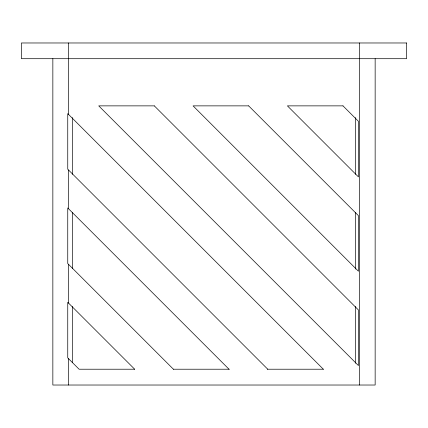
<?xml version="1.0" encoding="UTF-8"?>
<svg xmlns="http://www.w3.org/2000/svg" width="428" height="428" viewBox="0 0 428 428"><rect width="100%" height="100%" fill="white"/><g stroke="black" fill="none" stroke-linecap="round" stroke-linejoin="round"><path stroke-width="0.64" d="M173.286 369.22L229.349 369.22M267.398 369.22L323.466 369.22M323.338 369.22L67.747 113.629L67.747 169.215L267.751 369.22M229.001 369.22L67.747 207.965L67.747 263.552L173.415 369.22M375.153 58.7L375.153 385.023L52.847 385.023L52.847 58.7M359.434 42.977L359.434 385.023M355.502 117.588L355.502 174.319M355.502 212.363L355.502 269.1M355.502 306.475L355.502 363.212M72.498 117.588L72.498 174.319M72.498 212.363L72.498 268.431M72.498 306.475L72.498 362.543M68.566 42.977L68.566 114.447M68.566 170.034L68.566 208.784M68.566 264.37L68.566 303.115M68.566 358.707L68.566 385.023M406.6 42.977L21.4 42.977L21.4 58.7L406.6 58.7L406.6 42.977M154.321 105.866L98.734 105.866L358.434 365.565L358.434 309.979L154.321 105.866M248.657 105.866L193.071 105.866L358.434 271.234L358.434 215.648L248.657 105.866M342.989 105.866L287.402 105.866L358.434 176.898L358.434 121.311L342.989 105.866M134.67 369.22L79.084 369.22L67.747 357.888L67.747 302.296L134.67 369.22"/></g></svg>
